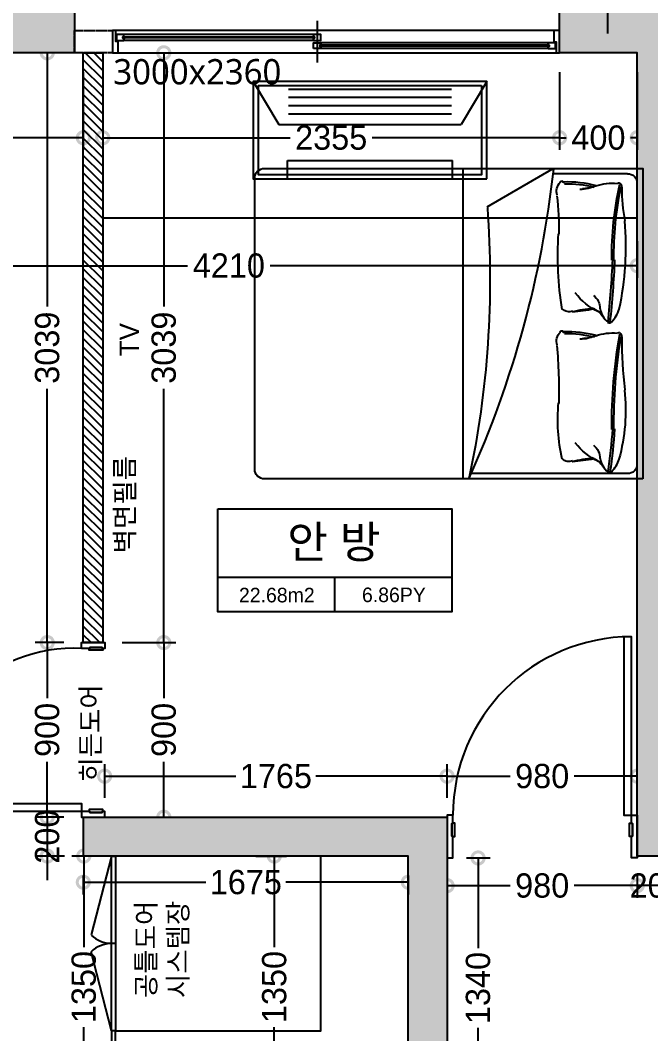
# Model space of a CAD drawing. Header units: millimetres. Extents: x 43335 to 261478, y -4312 to 41218.
# Drawn here: x 161803 to 165052, y 21753 to 26975 of the extents above; entities that cross this region are included whole.
import ezdxf
from ezdxf.enums import TextEntityAlignment as Align

# ---------------------------------------------------------------- set-up
doc = ezdxf.new("R2010")
doc.units = ezdxf.units.MM
doc.linetypes.add('CONT', pattern=[2, 1, 1])
doc.linetypes.add('HIDDEN', pattern=[0.375, 0.25, -0.125])
for name, color, linetype in [('0-ELC TEXT', 7, 'Continuous'), ('03-TEXT', 3, 'Continuous'), ('DIM', 7, 'Continuous'), ('P-门', 4, 'Continuous'), ('S-DIM', 7, 'Continuous'), ('TEX', 3, 'Continuous'), ('문자선', 3, 'Continuous'), ('벽1', 2, 'Continuous'), ('인테리어_가구_제작', 6, 'Continuous'), ('인테리어_기타', 8, 'Continuous'), ('인테리어_치수_내부', 8, 'Continuous'), ('인테리어_해치_벽체', 8, 'Continuous'), ('평면_가구', 6, 'Continuous')]:
    doc.layers.add(name, color=color, linetype=linetype)
doc.styles.add('넥슨고딕', font='HANDotum.ttf')
doc.styles.add('돋움', font='malgun.ttf')
doc.styles.add('스타일1', font='HANDotum.ttf')
doc.styles.add('코레일둥고', font='HANDotum.ttf')
doc.dimstyles.new('50', dxfattribs={"dimscale": 50, "dimtxt": 2.5, "dimasz": 2.5, "dimexe": 1.25, "dimexo": 2, "dimtad": 0, "dimdec": 0, "dimtxsty": '스타일1', "dimblk": 'DOTSMALL', "dimcen": 2.5, "dimclrd": 1, "dimclre": 1, "dimclrt": 2, "dimadec": 0, "dimazin": 0, "dimtfac": 1, "dimtdec": 0, "dimtix": 1, "dimtmove": 0, "dimatfit": 3, "dimldrblk": 'DOTSMALL', "dimfxl": 1.25, "dimarcsym": 0})

# ---------------------------------------------------------------- blocks, each defined once
blk = doc.blocks.new('_DOTSMALL')
at = {"color": 0, "linetype": 'ByBlock', "const_width": 0.5}
blk.add_lwpolyline([(-0.0625, 0, 1), (0.0625, 0, 1)], format="xyb", close=True, dxfattribs=at)
blk = doc.blocks.new('*D530')
at = {"layer": 'Defpoints', "color": 0, "transparency": 16777216}
for p in [(164982.9, 25936.7), (160772.9, 25710.4), (160772.9, 25710.4)]:
    blk.add_point(p, dxfattribs=at)
at = {"layer": 'S-DIM', "color": 1, "lineweight": -2, "transparency": 16777216}
for p, q in [((160772.9, 25810.4), (160772.9, 25772.9)), ((164982.9, 25836.7), (164982.9, 25647.9)), ((160772.9, 25710.4), (162664.9, 25710.4)), ((164982.9, 25710.4), (163091, 25710.4))]:
    blk.add_line(p, q, dxfattribs=at)
at = {"layer": 'S-DIM', "color": 1, "lineweight": -2, "transparency": 16777216, "xscale": 125, "yscale": 125, "zscale": 125, "rotation": 180}
blk.add_blockref('_DOTSMALL', (160772.9, 25710.4), dxfattribs=at)
at = {"layer": 'S-DIM', "color": 1, "lineweight": -2, "transparency": 16777216, "xscale": 125, "yscale": 125, "zscale": 125}
blk.add_blockref('_DOTSMALL', (164982.9, 25710.4), dxfattribs=at)
at = {"layer": 'S-DIM', "color": 2, "transparency": 16777216, "insert": (162877.9, 25710.4), "char_height": 125, "attachment_point": 5, "style": '스타일1'}
blk.add_mtext('4210', dxfattribs=at)
blk = doc.blocks.new('*D533')
at = {"layer": 'Defpoints', "color": 0, "transparency": 16777216}
for p in [(162917.2, 22668.4), (163112.2, 22668.4), (162917.2, 21318.4)]:
    blk.add_point(p, dxfattribs=at)
at = {"layer": 'S-DIM', "color": 1, "lineweight": -2, "transparency": 16777216}
for p, q in [((163017.2, 22668.4), (163174.7, 22668.4)), ((163112.2, 22668.4), (163112.2, 22199.4)), ((163112.2, 21318.4), (163112.2, 21787.4)), ((163017.2, 21318.4), (163174.7, 21318.4))]:
    blk.add_line(p, q, dxfattribs=at)
at = {"layer": 'S-DIM', "color": 1, "lineweight": -2, "transparency": 16777216, "xscale": 125, "yscale": 125, "zscale": 125}
for p, rotation in [((163112.2, 22668.4), 90), ((163112.2, 21318.4), 270)]:
    blk.add_blockref('_DOTSMALL', p, dxfattribs=dict(at, rotation=rotation))
at = {"layer": 'S-DIM', "color": 2, "transparency": 16777216, "insert": (163112.2, 21993.4), "char_height": 125, "attachment_point": 5, "rotation": 90, "style": '스타일1'}
blk.add_mtext('1350', dxfattribs=at)
blk = doc.blocks.new('clsehseodyse')
at = {"layer": '인테리어_가구_제작', "color": 8, "linetype": 'CONT', "ltscale": 200}
for p, q in [((43470.7, 4352.5), (45070.7, 4352.5)), ((43498.8, 3503.5), (43498.8, 3886.7))]:
    blk.add_line(p, q, dxfattribs=at)
blk.add_lwpolyline([(45070.7, 3424.8), (45070.7, 5374.8, 0.414214), (45020.7, 5424.8), (43520.7, 5424.8, 0.414214), (43470.7, 5374.8), (43470.7, 3424.8)], format="xyb", close=True, dxfattribs=at)
for points in [[(43672.7, 4225.5, 0.071316), (45070.7, 4321.3, -0.079005), (43473.9, 3883.5)], [(43574.4, 3735.6, -0.076247), (43559.7, 3664.9, -0.072199), (43540.7, 3832.4)], [(44346.3, 3735.6, -0.076247), (44331.6, 3664.9, -0.072199), (44312.6, 3832.4)], [(44194.2, 3644.5, -0.087806), (44231.5, 3630.6, -0.09201), (44263.1, 3603.3)], [(44265, 3605.6, -0.34633), (44260.3, 3584.5, -0.127623), (44196.2, 3546.8)], [(44966.1, 3644.5, -0.087806), (45003.4, 3630.6, -0.09201), (45035, 3603.3)], [(45036.9, 3605.6, -0.34633), (45032.2, 3584.5, -0.127623), (44968.1, 3546.8)], [(43545.5, 3552.4, 0.504232), (43551.5, 3538.3, 0.091574), (43570.7, 3533.1, -0.037556), (43739.4, 3517.8)], [(44317.4, 3552.4, 0.504232), (44323.4, 3538.3, 0.091574), (44342.5, 3533.1, -0.023641), (44611.3, 3517.8)]]:
    blk.add_lwpolyline(points, format="xyb", dxfattribs=at)
for points in [[(45042.6, 3503.5), (45042.6, 4306.9)], [(43669.3, 4227), (43470.7, 3885.9)], [(43549.5, 3454.8), (45003.6, 3454.8)]]:
    blk.add_lwpolyline(points, dxfattribs=at)
for centre, radius, start, end in [((43589.1, 3803.6), 65.6, 72.089, 135.6174), ((43770.6, 5136), 1279, 262.8625, 271.7578), ((44361, 3803.6), 65.6, 72.089, 135.6174), ((44622.7, 6746.7), 2889.7, 265.2531, 271.1701), ((43527.8, 3826.4), 16.9, 3.8694, 70.3587), ((43544.9, 3843.1), 9.37, 105.3006, 238.9709), ((44182.8, 3822.6), 633.5, 179.5322, 193.4944), ((43922.3, 2154.1), 1708.3, 80.7444, 93.8605), ((44162.4, 3805.2), 46.9, 337.9416, 45.8426), ((44299.6, 3826.4), 16.9, 3.8694, 70.3587), ((44316.8, 3843.1), 9.37, 105.3006, 238.9709), ((44954.7, 3822.6), 633.5, 179.5322, 193.4944), ((44764.7, 2914.1), 948.4, 77.5682, 95.1792), ((44934.3, 3805.2), 46.9, 337.9416, 45.8426), ((43925.6, 3522.2), 312, 24.7137, 53.2491), ((45058.7, 3588.3), 873.2, 166.794, 174.0492), ((42830.8, 3912.9), 1385.3, 350.2215, 354.801), ((44697.5, 3522.2), 312, 24.7137, 53.2491), ((45830.6, 3588.3), 873.2, 166.794, 174.0492), ((43602.7, 3912.9), 1385.3, 350.2215, 354.801), ((43397.2, 3748.3), 181.8, 332.5034, 0.1176), ((44169, 3748.3), 181.8, 332.5034, 0.1176), ((43803.2, 3580.7), 256.8, 160.6498, 185.6327), ((44190.4, 3726.4), 80.6, 215.7956, 272.7818), ((44234.6, 3686.9), 43.1, 189.9783, 198.4535), ((44279.2, 3711.5), 91.8, 201.5299, 239.8117), ((44575.1, 3580.7), 256.8, 160.6498, 185.6327), ((44962.2, 3726.4), 80.6, 215.7956, 272.7818), ((45006.4, 3686.9), 43.1, 189.9783, 198.4535), ((45051.1, 3711.5), 91.8, 201.5299, 239.8117), ((43723.8, 8571.4), 4995.3, 272.4869, 276.1846), ((44662.3, 5962.2), 2386.1, 273.6057, 278.9561), ((43922.1, 1902.2), 1682.1, 89.2777, 102.6923), ((43917.6, 1835.4), 1737.8, 89.1275, 101.6667), ((43723.7, 8572.5), 5007.6, 272.4898, 276.1878), ((44788.4, 945), 2639.3, 89.4183, 100.1255), ((44782.4, 806.2), 2766.9, 89.3047, 99.2401), ((44662.3, 5962.3), 2397.4, 273.6057, 278.9505), ((43543.7, 3499.4), 45, 174.764, 277.3979), ((43873.2, 5047.2), 1534.2, 265.0521, 282.1961), ((44716.3, 4454.3), 941.3, 263.6869, 285.5868), ((44997.8, 3499.4), 45, 262.6021, 5.236)]:
    blk.add_arc(centre, radius, start, end, dxfattribs=at)
blk = doc.blocks.new('*D545')
at = {"layer": 'Defpoints', "color": 0, "transparency": 16777216}
for p in [(164982.9, 27353.4), (164829.6, 27032.4), (164982.9, 27032.4)]:
    blk.add_point(p, dxfattribs=at)
at = {"layer": 'S-DIM', "color": 1, "lineweight": -2, "transparency": 16777216}
for p, q in [((164829.6, 27353.4), (164829.6, 27478.4)), ((164882.9, 27353.4), (164767.1, 27353.4)), ((164829.6, 27353.4), (164829.6, 27344.7)), ((164882.9, 27032.4), (164767.1, 27032.4)), ((164829.6, 27032.4), (164829.6, 27041.2)), ((164829.6, 27032.4), (164829.6, 26907.4))]:
    blk.add_line(p, q, dxfattribs=at)
at = {"layer": 'S-DIM', "color": 1, "lineweight": -2, "transparency": 16777216, "xscale": 125, "yscale": 125, "zscale": 125}
for p, rotation in [((164829.6, 27353.4), 270), ((164829.6, 27032.4), 90)]:
    blk.add_blockref('_DOTSMALL', p, dxfattribs=dict(at, rotation=rotation))
at = {"layer": 'S-DIM', "color": 2, "transparency": 16777216, "insert": (164829.6, 27192.9), "char_height": 125, "attachment_point": 5, "rotation": 90, "style": '스타일1'}
blk.add_mtext('321', dxfattribs=at)
blk = doc.blocks.new('*D558')
at = {"layer": 'Defpoints', "color": 0, "transparency": 16777216}
for p in [(164982.9, 22668.4), (165182.9, 22668.4), (164982.9, 22515.9)]:
    blk.add_point(p, dxfattribs=at)
at = {"layer": 'S-DIM', "color": 1, "lineweight": -2, "transparency": 16777216}
for p, q in [((164982.9, 22568.4), (164982.9, 22453.4)), ((165182.9, 22568.4), (165182.9, 22453.4)), ((164982.9, 22515.9), (164857.9, 22515.9)), ((165182.9, 22515.9), (164982.9, 22515.9)), ((165182.9, 22515.9), (165307.9, 22515.9))]:
    blk.add_line(p, q, dxfattribs=at)
at = {"layer": 'S-DIM', "color": 1, "lineweight": -2, "transparency": 16777216, "xscale": 125, "yscale": 125, "zscale": 125}
blk.add_blockref('_DOTSMALL', (164982.9, 22515.9), dxfattribs=at)
at = {"layer": 'S-DIM', "color": 1, "lineweight": -2, "transparency": 16777216, "xscale": 125, "yscale": 125, "zscale": 125, "rotation": 180}
blk.add_blockref('_DOTSMALL', (165182.9, 22515.9), dxfattribs=at)
at = {"layer": 'S-DIM', "color": 2, "transparency": 16777216, "insert": (165082.9, 22515.9), "char_height": 125, "attachment_point": 5, "style": '스타일1'}
blk.add_mtext('200', dxfattribs=at)
blk = doc.blocks.new('*D559')
at = {"layer": 'Defpoints', "color": 0, "transparency": 16777216}
for p in [(164002.9, 22668.4), (164982.9, 22668.4), (164002.9, 22515.9)]:
    blk.add_point(p, dxfattribs=at)
at = {"layer": 'S-DIM', "color": 1, "lineweight": -2, "transparency": 16777216}
for p, q in [((164002.9, 22568.4), (164002.9, 22453.4)), ((164982.9, 22568.4), (164982.9, 22453.4)), ((164002.9, 22515.9), (164328.7, 22515.9)), ((164982.9, 22515.9), (164657.2, 22515.9))]:
    blk.add_line(p, q, dxfattribs=at)
at = {"layer": 'S-DIM', "color": 1, "lineweight": -2, "transparency": 16777216, "xscale": 125, "yscale": 125, "zscale": 125, "rotation": 180}
blk.add_blockref('_DOTSMALL', (164002.9, 22515.9), dxfattribs=at)
at = {"layer": 'S-DIM', "color": 1, "lineweight": -2, "transparency": 16777216, "xscale": 125, "yscale": 125, "zscale": 125}
blk.add_blockref('_DOTSMALL', (164982.9, 22515.9), dxfattribs=at)
at = {"layer": 'S-DIM', "color": 2, "transparency": 16777216, "insert": (164492.9, 22515.9), "char_height": 125, "attachment_point": 5, "style": '스타일1'}
blk.add_mtext('980', dxfattribs=at)
blk = doc.blocks.new('*D560')
at = {"layer": 'Defpoints', "color": 0, "transparency": 16777216}
for p in [(164002.9, 22658.4), (164002.9, 21318.4), (164162.6, 21318.4)]:
    blk.add_point(p, dxfattribs=at)
at = {"layer": 'S-DIM', "color": 1, "lineweight": -2, "transparency": 16777216}
for p, q in [((164102.9, 22658.4), (164225.1, 22658.4)), ((164162.6, 22658.4), (164162.6, 22194.4)), ((164162.6, 21318.4), (164162.6, 21782.4)), ((164102.9, 21318.4), (164225.1, 21318.4))]:
    blk.add_line(p, q, dxfattribs=at)
at = {"layer": 'S-DIM', "color": 1, "lineweight": -2, "transparency": 16777216, "xscale": 125, "yscale": 125, "zscale": 125}
for p, rotation in [((164162.6, 22658.4), 90), ((164162.6, 21318.4), 270)]:
    blk.add_blockref('_DOTSMALL', p, dxfattribs=dict(at, rotation=rotation))
at = {"layer": 'S-DIM', "color": 2, "transparency": 16777216, "insert": (164162.6, 21988.4), "char_height": 125, "attachment_point": 5, "rotation": 90, "style": '스타일1'}
blk.add_mtext('1340', dxfattribs=at)
blk = doc.blocks.new('*D600')
at = {"layer": 'Defpoints', "color": 0, "transparency": 16777216}
for p in [(162127.9, 22668.4), (163802.9, 22668.4), (163802.9, 22533.5)]:
    blk.add_point(p, dxfattribs=at)
at = {"layer": 'S-DIM', "color": 1, "lineweight": -2, "transparency": 16777216}
for p, q in [((162127.9, 22568.4), (162127.9, 22471)), ((163802.9, 22568.4), (163802.9, 22471)), ((162127.9, 22533.5), (162759.6, 22533.5)), ((163802.9, 22533.5), (163171.3, 22533.5))]:
    blk.add_line(p, q, dxfattribs=at)
at = {"layer": 'S-DIM', "color": 1, "lineweight": -2, "transparency": 16777216, "xscale": 125, "yscale": 125, "zscale": 125, "rotation": 180}
blk.add_blockref('_DOTSMALL', (162127.9, 22533.5), dxfattribs=at)
at = {"layer": 'S-DIM', "color": 1, "lineweight": -2, "transparency": 16777216, "xscale": 125, "yscale": 125, "zscale": 125}
blk.add_blockref('_DOTSMALL', (163802.9, 22533.5), dxfattribs=at)
at = {"layer": 'S-DIM', "color": 2, "transparency": 16777216, "insert": (162965.4, 22533.5), "char_height": 125, "attachment_point": 5, "style": '스타일1'}
blk.add_mtext('1675', dxfattribs=at)
blk = doc.blocks.new('*D601')
at = {"layer": 'Defpoints', "color": 0, "transparency": 16777216}
for p in [(162227.9, 26807.4), (164582.9, 26807.4), (164582.9, 26369.7)]:
    blk.add_point(p, dxfattribs=at)
at = {"layer": 'S-DIM', "color": 1, "lineweight": -2, "transparency": 16777216}
for p, q in [((162227.9, 26707.4), (162227.9, 26307.2)), ((164582.9, 26707.4), (164582.9, 26307.2)), ((162227.9, 26369.7), (163194.3, 26369.7)), ((164582.9, 26369.7), (163616.6, 26369.7))]:
    blk.add_line(p, q, dxfattribs=at)
at = {"layer": 'S-DIM', "color": 1, "lineweight": -2, "transparency": 16777216, "xscale": 125, "yscale": 125, "zscale": 125, "rotation": 180}
blk.add_blockref('_DOTSMALL', (162227.9, 26369.7), dxfattribs=at)
at = {"layer": 'S-DIM', "color": 1, "lineweight": -2, "transparency": 16777216, "xscale": 125, "yscale": 125, "zscale": 125}
blk.add_blockref('_DOTSMALL', (164582.9, 26369.7), dxfattribs=at)
at = {"layer": 'S-DIM', "color": 2, "transparency": 16777216, "insert": (163405.4, 26369.7), "char_height": 125, "attachment_point": 5, "style": '스타일1'}
blk.add_mtext('2355', dxfattribs=at)
blk = doc.blocks.new('*D602')
at = {"layer": 'Defpoints', "color": 0, "transparency": 16777216}
for p in [(164582.9, 26807.4), (164982.9, 26807.4), (164582.9, 26369.7)]:
    blk.add_point(p, dxfattribs=at)
at = {"layer": 'S-DIM', "color": 1, "lineweight": -2, "transparency": 16777216}
for p, q in [((164582.9, 26707.4), (164582.9, 26307.2)), ((164982.9, 26707.4), (164982.9, 26307.2)), ((164582.9, 26369.7), (164617.2, 26369.7)), ((164982.9, 26369.7), (164948.7, 26369.7))]:
    blk.add_line(p, q, dxfattribs=at)
at = {"layer": 'S-DIM', "color": 1, "lineweight": -2, "transparency": 16777216, "xscale": 125, "yscale": 125, "zscale": 125, "rotation": 180}
blk.add_blockref('_DOTSMALL', (164582.9, 26369.7), dxfattribs=at)
at = {"layer": 'S-DIM', "color": 1, "lineweight": -2, "transparency": 16777216, "xscale": 125, "yscale": 125, "zscale": 125}
blk.add_blockref('_DOTSMALL', (164982.9, 26369.7), dxfattribs=at)
at = {"layer": 'S-DIM', "color": 2, "transparency": 16777216, "insert": (164782.9, 26369.7), "char_height": 125, "attachment_point": 5, "style": '스타일1'}
blk.add_mtext('400', dxfattribs=at)
blk = doc.blocks.new('*D603')
at = {"layer": 'Defpoints', "color": 0, "transparency": 16777216}
for p in [(162227.9, 26807.4), (162227.9, 23768.4), (162542.7, 23768.4)]:
    blk.add_point(p, dxfattribs=at)
at = {"layer": 'S-DIM', "color": 1, "lineweight": -2, "transparency": 16777216}
for p, q in [((162327.9, 26807.4), (162605.2, 26807.4)), ((162542.7, 26807.4), (162542.7, 25499.7)), ((162542.7, 23768.4), (162542.7, 25076.2)), ((162327.9, 23768.4), (162605.2, 23768.4))]:
    blk.add_line(p, q, dxfattribs=at)
at = {"layer": 'S-DIM', "color": 1, "lineweight": -2, "transparency": 16777216, "xscale": 125, "yscale": 125, "zscale": 125}
for p, rotation in [((162542.7, 26807.4), 90), ((162542.7, 23768.4), 270)]:
    blk.add_blockref('_DOTSMALL', p, dxfattribs=dict(at, rotation=rotation))
at = {"layer": 'S-DIM', "color": 2, "transparency": 16777216, "insert": (162542.7, 25287.9), "char_height": 125, "attachment_point": 5, "rotation": 90, "style": '스타일1'}
blk.add_mtext('3039', dxfattribs=at)
blk = doc.blocks.new('*D604')
at = {"layer": 'Defpoints', "color": 0, "transparency": 16777216}
for p in [(162227.9, 23768.4), (162227.9, 22868.4), (162542.7, 22868.4)]:
    blk.add_point(p, dxfattribs=at)
at = {"layer": 'S-DIM', "color": 1, "lineweight": -2, "transparency": 16777216}
for p, q in [((162327.9, 23768.4), (162605.2, 23768.4)), ((162542.7, 23768.4), (162542.7, 23482.7)), ((162542.7, 22868.4), (162542.7, 23154.2)), ((162327.9, 22868.4), (162605.2, 22868.4))]:
    blk.add_line(p, q, dxfattribs=at)
at = {"layer": 'S-DIM', "color": 1, "lineweight": -2, "transparency": 16777216, "xscale": 125, "yscale": 125, "zscale": 125}
for p, rotation in [((162542.7, 23768.4), 90), ((162542.7, 22868.4), 270)]:
    blk.add_blockref('_DOTSMALL', p, dxfattribs=dict(at, rotation=rotation))
at = {"layer": 'S-DIM', "color": 2, "transparency": 16777216, "insert": (162542.7, 23318.4), "char_height": 125, "attachment_point": 5, "rotation": 90, "style": '스타일1'}
blk.add_mtext('900', dxfattribs=at)
blk = doc.blocks.new('*D605')
at = {"layer": 'Defpoints', "color": 0, "transparency": 16777216}
for p in [(164002.9, 23079.9), (162237.9, 22868.4), (164002.9, 22868.4)]:
    blk.add_point(p, dxfattribs=at)
at = {"layer": 'S-DIM', "color": 1, "lineweight": -2, "transparency": 16777216}
for p, q in [((162237.9, 22968.4), (162237.9, 23142.4)), ((164002.9, 22968.4), (164002.9, 23142.4)), ((162237.9, 23079.9), (162914.6, 23079.9)), ((164002.9, 23079.9), (163326.3, 23079.9))]:
    blk.add_line(p, q, dxfattribs=at)
at = {"layer": 'S-DIM', "color": 1, "lineweight": -2, "transparency": 16777216, "xscale": 125, "yscale": 125, "zscale": 125, "rotation": 180}
blk.add_blockref('_DOTSMALL', (162237.9, 23079.9), dxfattribs=at)
at = {"layer": 'S-DIM', "color": 1, "lineweight": -2, "transparency": 16777216, "xscale": 125, "yscale": 125, "zscale": 125}
blk.add_blockref('_DOTSMALL', (164002.9, 23079.9), dxfattribs=at)
at = {"layer": 'S-DIM', "color": 2, "transparency": 16777216, "insert": (163120.4, 23079.9), "char_height": 125, "attachment_point": 5, "style": '스타일1'}
blk.add_mtext('1765', dxfattribs=at)
blk = doc.blocks.new('*D606')
at = {"layer": 'Defpoints', "color": 0, "transparency": 16777216}
for p in [(164982.9, 23079.9), (164002.9, 22868.4), (164982.9, 22868.4)]:
    blk.add_point(p, dxfattribs=at)
at = {"layer": 'S-DIM', "color": 1, "lineweight": -2, "transparency": 16777216}
for p, q in [((164002.9, 22968.4), (164002.9, 23142.4)), ((164982.9, 22968.4), (164982.9, 23142.4)), ((164002.9, 23079.9), (164328.7, 23079.9)), ((164982.9, 23079.9), (164657.2, 23079.9))]:
    blk.add_line(p, q, dxfattribs=at)
at = {"layer": 'S-DIM', "color": 1, "lineweight": -2, "transparency": 16777216, "xscale": 125, "yscale": 125, "zscale": 125, "rotation": 180}
blk.add_blockref('_DOTSMALL', (164002.9, 23079.9), dxfattribs=at)
at = {"layer": 'S-DIM', "color": 1, "lineweight": -2, "transparency": 16777216, "xscale": 125, "yscale": 125, "zscale": 125}
blk.add_blockref('_DOTSMALL', (164982.9, 23079.9), dxfattribs=at)
at = {"layer": 'S-DIM', "color": 2, "transparency": 16777216, "insert": (164492.9, 23079.9), "char_height": 125, "attachment_point": 5, "style": '스타일1'}
blk.add_mtext('980', dxfattribs=at)
blk = doc.blocks.new('*D657')
at = {"layer": 'Defpoints', "color": 0, "transparency": 16777216}
for p in [(162130.4, 22668.4), (162272.9, 22668.4), (162272.9, 21318.4)]:
    blk.add_point(p, dxfattribs=at)
at = {"layer": 'S-DIM', "color": 1, "lineweight": -2, "transparency": 16777216}
for p, q in [((162172.9, 22668.4), (162067.9, 22668.4)), ((162130.4, 22668.4), (162130.4, 22199.4)), ((162130.4, 21318.4), (162130.4, 21787.4)), ((162172.9, 21318.4), (162067.9, 21318.4))]:
    blk.add_line(p, q, dxfattribs=at)
at = {"layer": 'S-DIM', "color": 1, "lineweight": -2, "transparency": 16777216, "xscale": 125, "yscale": 125, "zscale": 125}
for p, rotation in [((162130.4, 22668.4), 90), ((162130.4, 21318.4), 270)]:
    blk.add_blockref('_DOTSMALL', p, dxfattribs=dict(at, rotation=rotation))
at = {"layer": 'S-DIM', "color": 2, "transparency": 16777216, "insert": (162130.4, 21993.4), "char_height": 125, "attachment_point": 5, "rotation": 90, "style": '스타일1'}
blk.add_mtext('1350', dxfattribs=at)
blk = doc.blocks.new('*D616')
at = {"layer": 'Defpoints', "color": 0, "transparency": 16777216}
for p in [(160772.9, 26807.4), (162127.9, 26807.4), (162127.9, 26369.7)]:
    blk.add_point(p, dxfattribs=at)
at = {"layer": 'S-DIM', "color": 1, "lineweight": -2, "transparency": 16777216}
for p, q in [((160772.9, 26707.4), (160772.9, 26307.2)), ((162127.9, 26707.4), (162127.9, 26307.2)), ((160772.9, 26369.7), (161244.6, 26369.7)), ((162127.9, 26369.7), (161656.3, 26369.7))]:
    blk.add_line(p, q, dxfattribs=at)
at = {"layer": 'S-DIM', "color": 1, "lineweight": -2, "transparency": 16777216, "xscale": 125, "yscale": 125, "zscale": 125, "rotation": 180}
blk.add_blockref('_DOTSMALL', (160772.9, 26369.7), dxfattribs=at)
at = {"layer": 'S-DIM', "color": 1, "lineweight": -2, "transparency": 16777216, "xscale": 125, "yscale": 125, "zscale": 125}
blk.add_blockref('_DOTSMALL', (162127.9, 26369.7), dxfattribs=at)
at = {"layer": 'S-DIM', "color": 2, "transparency": 16777216, "insert": (161450.4, 26369.7), "char_height": 125, "attachment_point": 5, "style": '스타일1'}
blk.add_mtext('1355', dxfattribs=at)
blk = doc.blocks.new('*D617')
at = {"layer": 'Defpoints', "color": 0, "transparency": 16777216}
for p in [(161941.9, 26807.4), (162127.9, 26807.4), (162127.9, 23768.4)]:
    blk.add_point(p, dxfattribs=at)
at = {"layer": 'S-DIM', "color": 1, "lineweight": -2, "transparency": 16777216}
for p, q in [((162027.9, 26807.4), (161879.4, 26807.4)), ((161941.9, 26807.4), (161941.9, 25499.7)), ((161941.9, 23768.4), (161941.9, 25076.2)), ((162027.9, 23768.4), (161879.4, 23768.4))]:
    blk.add_line(p, q, dxfattribs=at)
at = {"layer": 'S-DIM', "color": 1, "lineweight": -2, "transparency": 16777216, "xscale": 125, "yscale": 125, "zscale": 125}
for p, rotation in [((161941.9, 26807.4), 90), ((161941.9, 23768.4), 270)]:
    blk.add_blockref('_DOTSMALL', p, dxfattribs=dict(at, rotation=rotation))
at = {"layer": 'S-DIM', "color": 2, "transparency": 16777216, "insert": (161941.9, 25287.9), "char_height": 125, "attachment_point": 5, "rotation": 90, "style": '스타일1'}
blk.add_mtext('3039', dxfattribs=at)
blk = doc.blocks.new('*D618')
at = {"layer": 'Defpoints', "color": 0, "transparency": 16777216}
for p in [(162127.9, 23768.4), (161941.9, 22868.4), (162127.9, 22868.4)]:
    blk.add_point(p, dxfattribs=at)
at = {"layer": 'S-DIM', "color": 1, "lineweight": -2, "transparency": 16777216}
for p, q in [((162027.9, 23768.4), (161879.4, 23768.4)), ((161941.9, 23768.4), (161941.9, 23482.7)), ((161941.9, 22868.4), (161941.9, 23154.2)), ((162027.9, 22868.4), (161879.4, 22868.4))]:
    blk.add_line(p, q, dxfattribs=at)
at = {"layer": 'S-DIM', "color": 1, "lineweight": -2, "transparency": 16777216, "xscale": 125, "yscale": 125, "zscale": 125}
for p, rotation in [((161941.9, 23768.4), 90), ((161941.9, 22868.4), 270)]:
    blk.add_blockref('_DOTSMALL', p, dxfattribs=dict(at, rotation=rotation))
at = {"layer": 'S-DIM', "color": 2, "transparency": 16777216, "insert": (161941.9, 23318.4), "char_height": 125, "attachment_point": 5, "rotation": 90, "style": '스타일1'}
blk.add_mtext('900', dxfattribs=at)
blk = doc.blocks.new('*D619')
at = {"layer": 'Defpoints', "color": 0, "transparency": 16777216}
for p in [(162127.9, 22868.4), (161941.9, 22668.4), (162130.4, 22668.4)]:
    blk.add_point(p, dxfattribs=at)
at = {"layer": 'S-DIM', "color": 1, "lineweight": -2, "transparency": 16777216}
for p, q in [((161941.9, 22868.4), (161941.9, 22993.4)), ((162027.9, 22868.4), (161879.4, 22868.4)), ((161941.9, 22868.4), (161941.9, 22668.4)), ((162030.4, 22668.4), (161879.4, 22668.4)), ((161941.9, 22668.4), (161941.9, 22543.4))]:
    blk.add_line(p, q, dxfattribs=at)
at = {"layer": 'S-DIM', "color": 1, "lineweight": -2, "transparency": 16777216, "xscale": 125, "yscale": 125, "zscale": 125}
for p, rotation in [((161941.9, 22868.4), 270), ((161941.9, 22668.4), 90)]:
    blk.add_blockref('_DOTSMALL', p, dxfattribs=dict(at, rotation=rotation))
at = {"layer": 'S-DIM', "color": 2, "transparency": 16777216, "insert": (161941.9, 22768.4), "char_height": 125, "attachment_point": 5, "rotation": 90, "style": '스타일1'}
blk.add_mtext('200', dxfattribs=at)
blk = doc.blocks.new('ahsuehd')
at = {"layer": 'P-门', "ltscale": 15}
for p, q in [((46815.1, -13065.5), (46815.1, -13069.5)), ((47792.2, -13064.1), (47791.7, -13065.5)), ((47792.2, -13071), (47791.7, -13069.5)), ((47792.7, -13063.1), (47792.2, -13064.1)), ((47792.7, -13071.9), (47792.2, -13071)), ((47795.5, -13061.7), (47792.7, -13063.1)), ((47795.5, -13073.3), (47792.7, -13071.9)), ((47799, -13069.5), (47799, -13065.5)), ((47830, -13111.5), (47830, -13107.5)), ((49008.9, -13111.5), (49008.9, -13107.5))]:
    blk.add_line(p, q, dxfattribs=at)
for points in [[(47814.5, -12981), (47814.5, -13196)], [(49034.5, -13031), (46776.9, -13031)], [(47795.5, -13052.5), (46818.6, -13052.5)], [(49064.5, -13146), (49064.5, -13031), (49034.5, -13031), (49034.5, -13087.4), (49034.5, -13089.5), (49047, -13089.5), (49047, -13146), (49064.5, -13146)], [(47799, -13065.5), (46815.1, -13065.5)], [(47799, -13069.5), (46815.1, -13069.5)], [(46818.6, -13061.7), (46821.3, -13063.1), (46821.8, -13064.1), (46822.4, -13065.5)], [(46818.6, -13073.3), (46821.3, -13071.9), (46821.8, -13071), (46822.4, -13069.5)], [(47795.5, -13082.5), (46818.6, -13082.5)], [(49008.9, -13107.5), (47830, -13107.5)], [(49005.4, -13094.5), (47833.5, -13094.5)], [(47833.5, -13103.7), (47836.2, -13105.1), (47836.7, -13106.1), (47837.3, -13107.5)], [(49005.4, -13103.7), (49002.7, -13105.1), (49002.1, -13106.1), (49001.6, -13107.5)], [(46789.5, -13146), (49047, -13146)], [(49008.9, -13111.5), (47830, -13111.5)], [(47833.5, -13115.3), (47836.2, -13113.9), (47836.7, -13113), (47837.3, -13111.5)], [(49005.4, -13124.5), (47833.5, -13124.5)], [(49005.4, -13115.3), (49002.7, -13113.9), (49002.1, -13113), (49001.6, -13111.5)]]:
    blk.add_lwpolyline(points, dxfattribs=at)
at = {"layer": 'P-门', "linetype": 'HIDDEN', "ltscale": 15}
blk.add_lwpolyline([(46564.5, -13031), (46759.5, -13031), (46759.5, -13146), (46564.5, -13146)], close=True, dxfattribs=at)
at = {"layer": 'P-门', "ltscale": 15}
for points in [[(46759.5, -13031), (46759.5, -13146), (46789.5, -13146), (46789.5, -13089.6), (46789.5, -13087.5), (46776.9, -13087.5), (46776.9, -13031)], [(46780.6, -13052.5), (46780.6, -13082.5), (46818.6, -13082.5), (46818.6, -13072.5), (46813, -13070.8), (46813, -13064.3), (46818.6, -13062.5), (46818.6, -13052.5)], [(47795.5, -13062.5), (47801, -13064.3), (47801, -13070.8), (47795.5, -13072.5), (47795.5, -13082.5), (47833.5, -13082.5), (47833.5, -13052.5), (47795.5, -13052.5)], [(47795.5, -13124.5), (47795.5, -13094.5), (47833.5, -13094.5), (47833.5, -13104.5), (47827.9, -13106.3), (47827.9, -13112.8), (47833.5, -13114.5), (47833.5, -13124.5)], [(49043.4, -13124.5), (49043.4, -13094.5), (49005.4, -13094.5), (49005.4, -13104.5), (49010.9, -13106.3), (49010.9, -13112.8), (49005.4, -13114.5), (49005.4, -13124.5)], [(46599.5, -16215), (46599.5, -16185), (46719.5, -16185), (46719.5, -16215), (46706.5, -16215), (46706.5, -16210), (46642.5, -16210), (46642.5, -16215)], [(49394.5, -16155), (49394.5, -17075), (49434.5, -17075), (49434.5, -16155)], [(46642.5, -16215), (46642.5, -16210), (46706.5, -16210), (46706.5, -16215), (46709.5, -16215), (46709.5, -16225), (46639.5, -16225), (46639.5, -16215)], [(45759.5, -17015), (46599.5, -17015), (46599.5, -17055), (45759.5, -17055)], [(46599.5, -17055), (46599.5, -17085), (46719.5, -17085), (46719.5, -17055), (46706.5, -17055), (46706.5, -17060), (46642.5, -17060), (46642.5, -17055)], [(46642.5, -17055), (46642.5, -17060), (46706.5, -17060), (46706.5, -17055), (46709.5, -17055), (46709.5, -17045), (46639.5, -17045), (46639.5, -17055)], [(48514.5, -17075), (48484.5, -17075), (48484.5, -17295), (48514.5, -17295), (48514.5, -17182), (48509.5, -17182), (48509.5, -17118), (48514.5, -17118)], [(49434.5, -17075), (49464.5, -17075), (49464.5, -17295), (49434.5, -17295), (49434.5, -17182), (49439.5, -17182), (49439.5, -17118), (49434.5, -17118)], [(48514.5, -17118), (48509.5, -17118), (48509.5, -17182), (48514.5, -17182), (48514.5, -17185), (48524.5, -17185), (48524.5, -17115), (48514.5, -17115)], [(49434.5, -17118), (49439.5, -17118), (49439.5, -17182), (49434.5, -17182), (49434.5, -17185), (49424.5, -17185), (49424.5, -17115), (49434.5, -17115)]]:
    blk.add_lwpolyline(points, close=True, dxfattribs=at)
for centre, radius, start, end in [((49434.5, -17075), 920, 90, 180), ((46561.6, -17017.2), 803, 87.2981, 182.7005)]:
    blk.add_arc(centre, radius, start, end, dxfattribs=at)
blk = doc.blocks.new('wkrdms')
at = {"layer": 'TEX', "color": 240, "true_color": 0xed1f24}
blk.add_lwpolyline([(124696.8, 19078.4), (124696.8, 18618.4), (123546.8, 18618.4), (123546.8, 19078.4)], close=True, dxfattribs=at)
at = {"layer": '인테리어_치수_내부'}
for points in [[(124724.3, 18597.4), (124724.3, 19099.4), (123519.3, 19099.4), (123519.3, 18597.4), (124724.3, 18597.4)], [(123519.3, 19099.4), (123651.8, 18878.4)], [(124724.3, 19099.4), (124591.7, 18878.4)], [(123702, 19060.1), (124541.6, 19060.1)], [(123702, 19017.9), (124541.6, 19017.9)], [(123702, 18975.8), (124541.6, 18975.8)], [(123702, 18933.7), (124541.6, 18933.7)], [(123651.8, 18878.4), (124591.7, 18878.4)], [(123696.6, 18597.4), (123696.6, 18692)], [(123696.6, 18692), (124547, 18692)], [(124547, 18597.4), (124547, 18692)]]:
    blk.add_lwpolyline(points, dxfattribs=at)
blk = doc.blocks.new('aheishxsdfe')
at = {"layer": '벽1'}
for points in [[(46154.5, 48153.4), (46154.5, 48053.4), (45254.5, 48053.4), (45254.5, 47032.4), (46564.5, 47032.4), (46564.5, 46807.4), (45254.5, 46807.4), (45254.5, 40158.4), (46054.5, 40158.4), (46054.5, 39958.4), (45254.5, 39958.4), (45254.5, 38658.4), (45604.5, 38658.4), (45604.5, 37528.4), (45929.5, 37528.4), (45929.5, 37328.4), (45404.5, 37328.4), (45404.5, 38458.4), (45054.5, 38458.4), (45054.5, 48153.4), (46154.5, 48153.4)], [(49464.5, 47032.4), (49464.5, 47353.4), (49664.5, 47353.4), (49664.5, 47053.8), (50114.5, 47053.8), (50114.5, 46808.8), (49664.5, 46808.8), (49664.5, 42668.4), (49464.5, 42668.4), (49464.5, 46807.4), (49064.5, 46807.4), (49064.5, 47032.4), (49464.5, 47032.4)], [(46754.5, 41068.4), (46754.5, 41318.4), (48284.5, 41318.4), (48284.5, 42668.4), (46609.5, 42668.4), (46609.5, 42868.4), (48484.5, 42868.4), (48484.5, 41318.4), (48924.5, 41318.4), (48924.5, 41118.4), (46954.5, 41118.4), (46954.5, 41068.4), (46754.5, 41068.4)]]:
    blk.add_lwpolyline(points, dxfattribs=at)
blk = doc.blocks.new('sheisxefavb')
at = {"layer": '인테리어_해치_벽체'}
h = blk.add_hatch(color=256, dxfattribs=at)
h.dxf.hatch_style = 1
h.paths.add_polyline_path([(151722.9, -861.6), (151722.9, -1141.6), (152672.9, -1141.6), (152672.9, -1216.6), (152782.9, -1216.6), (152782.9, -1344.1), (152982.9, -1344.1), (152982.9, -1015.7), (152872.9, -1015.7), (152872.9, 2677.4), (154162.9, 2677.4), (154162.9, 8282.4), (153342.9, 8282.4), (153342.9, 8177.4), (153962.9, 8177.4), (153962.9, 7032.4), (153332.9, 7032.4), (153332.9, 6807.4), (153962.9, 6807.4), (153962.9, 2877.4), (151922.9, 2877.4), (151922.9, 2677.4), (152672.9, 2677.4), (152672.9, 1318.4), (151372.9, 1318.4), (151372.9, 1118.4), (152672.9, 1118.4), (152672.9, -661.6), (150472.9, -661.6), (150472.9, 1118.4), (150572.9, 1118.4), (150572.9, 1318.4), (150272.9, 1318.4), (150272.9, -661.6), (149917.9, -661.6), (149917.9, -861.6)])
h.paths.add_polyline_path([(142982.9, 8718.4), (143182.9, 8718.4), (143182.9, 8053.4), (142982.9, 8053.4)])
h.paths.add_polyline_path([(139672.9, 8153.4), (139672.9, 8053.4), (138772.9, 8053.4), (138772.9, 7032.4), (140082.9, 7032.4), (140082.9, 6807.4), (138772.9, 6807.4), (138772.9, 158.4), (139572.9, 158.4), (139572.9, -41.6), (138772.9, -41.6), (138772.9, -1341.6), (139122.9, -1341.6), (139122.9, -2471.6), (139447.9, -2471.6), (139447.9, -2671.6), (138922.9, -2671.6), (138922.9, -1541.6), (138572.9, -1541.6), (138572.9, 8153.4)])
h.paths.add_polyline_path([(140472.9, 368.4), (140472.9, -2471.6), (140937.9, -2471.6), (140937.9, -2671.6), (140472.9, -2671.6), (140475, -4102.7), (141272.9, -4102.7), (141272.9, -4302.7), (140272.9, -4302.6), (140272.9, -2671.6), (139947.9, -2671.6), (139947.9, -2471.6), (140272.9, -2471.6), (140272.9, 368.4)])
h.paths.add_polyline_path([(140272.9, 1068.4), (140272.9, 1318.4), (141802.9, 1318.4), (141802.9, 2668.4), (140127.9, 2668.4), (140127.9, 2868.4), (142002.9, 2868.4), (142002.9, 1318.4), (142442.9, 1318.4), (142442.9, 1118.4), (140472.9, 1118.4), (140472.9, 1068.4)])
h.paths.add_polyline_path([(152982.9, -2344.1), (152982.9, -2671.6), (152083.1, -2671.6), (152083.1, -2471.6), (152782.9, -2471.6), (152782.9, -2344.1)])
h.paths.add_polyline_path([(149083.1, -2471.6), (149083.1, -4301.6), (148282.9, -4301.6), (148282.9, -4101.6), (148883.1, -4101.6), (148883.1, -2671.6), (148282.9, -2671.6), (148282.9, 1318.4), (148482.9, 1318.4), (148482.9, -2471.6)])
h.paths.add_polyline_path([(145512.9, -2471.6), (146282.9, -2471.7), (146282.9, -2671.5), (145512.9, -2671.5)])
h.paths.add_polyline_path([(145012.9, -2671.5), (144433.1, -2671.5), (144433.1, -3201.6), (143663.1, -3201.6), (143663.1, -4201.6), (144582.9, -4201.6), (144582.9, -4061.6), (144682.9, -4061.6), (144682.9, -4301.6), (143472.9, -4302.7), (143472.9, 1118.4), (143422.9, 1118.4), (143422.9, 1318.4), (145842.9, 1318.4), (145842.9, 1118.4), (143672.9, 1118.4), (143672.9, -2471.6), (145012.9, -2471.6)])
h.paths.add_polyline_path([(150942.9, 2677.4), (150742.9, 2677.4), (150742.9, 8032.4), (150712.9, 8032.4), (150712.9, 8282.4), (150942.9, 8282.4)], flags=17)
h.paths.add_polyline_path([(147912.9, 6808.8), (147462.9, 6808.8), (147462.9, 7053.8), (147912.9, 7053.8), (147912.9, 8718.4), (148112.9, 8718.4), (148112.9, 7032.4), (148582.9, 7032.4), (148582.9, 6807.4), (148112.9, 6807.4), (148112.9, 2877.4), (149762.9, 2877.4), (149762.9, 2677.4), (147912.9, 2677.4)])
h.paths.add_polyline_path([(142982.9, 7032.4), (142982.9, 7353.4), (143182.9, 7353.4), (143182.9, 7053.8), (143632.9, 7053.8), (143632.9, 6808.8), (143182.9, 6808.8), (143182.9, 2668.4), (142982.9, 2668.4), (142982.9, 6807.4), (142582.9, 6807.4), (142582.9, 7032.4)])
at = {"layer": 'DIM'}
blk.add_blockref('aheishxsdfe', (93518.5, -40000), dxfattribs=at)
blk = doc.blocks.new('suegusiexbsdifs')
at = {"layer": '인테리어_해치_벽체'}
h = blk.add_hatch(dxfattribs=at)
h.set_pattern_fill('ANSI31', color=256, scale=10, angle=450)
h.paths.add_polyline_path([(139122.9, -1341.6), (139722.9, -1341.6), (139722.9, -1411.6), (139122.9, -1411.6)])
h.paths.add_polyline_path([(138772.9, -1341.6), (138772.9, -736.6), (138902.9, -736.6), (138902.9, -1341.6)])
h.paths.add_polyline_path([(140227.9, 6807.4), (140227.9, 3768.4), (140127.9, 3768.4), (140127.9, 6807.4)])
edge = h.paths.add_edge_path()
edge.add_arc((147512.9, 3177.4), 500, 180, 270)
edge.add_line((147512.9, 2677.4), (147912.9, 2677.4))
edge.add_line((147912.9, 2677.4), (147912.9, 2777.4))
edge.add_line((147912.9, 2777.4), (147512.9, 2777.4))
edge.add_arc((147512.9, 3177.4), 400, 180, 270, ccw=False)
edge.add_line((147112.9, 3177.4), (147012.9, 3177.4))
edge = h.paths.add_edge_path()
edge.add_arc((147512.9, 3777.4), 500, 90, 180, ccw=False)
edge.add_line((147512.9, 4277.4), (147912.9, 4277.4))
edge.add_line((147912.9, 4277.4), (147912.9, 4177.4))
edge.add_line((147912.9, 4177.4), (147512.9, 4177.4))
edge.add_arc((147512.9, 3777.4), 400, 90, 180)
edge.add_line((147112.9, 3777.4), (147012.9, 3777.4))
h.paths.add_polyline_path([(148482.9, 1318.4), (148832.9, 1318.4), (148832.9, 1218.4), (148482.9, 1218.4)])
h.paths.add_polyline_path([(149782.9, 1318.4), (150272.9, 1318.4), (150272.9, 1218.4), (149782.9, 1218.4)])
h.paths.add_polyline_path([(148482.9, -661.6), (148832.9, -661.6), (148832.9, -861.6), (148482.9, -861.6)])
h.paths.add_polyline_path([(149782.9, -661.6), (149917.9, -661.6), (149917.9, -861.6), (149782.9, -861.6)])
h.paths.add_polyline_path([(151922.9, -661.6), (151922.9, 68.4), (151852.9, 68.4), (151852.9, -661.6)])
h.paths.add_polyline_path([(151852.9, -661.6), (151147.9, -661.6), (151147.9, -531.6), (151852.9, -531.6)])
h.paths.add_polyline_path([(153342.9, 8177.4), (153962.9, 8177.4), (153962.9, 8032.4), (153342.9, 8032.4)])
at = {"layer": '문자선'}
blk.add_lwpolyline([(140227.9, 6807.4), (140227.9, 3768.4), (140127.9, 3768.4), (140127.9, 6807.4), (140227.9, 6807.4)], dxfattribs=at)

msp = doc.modelspace()

# ---------------------------------------------------------------- linework, layer by layer
at = {"layer": '인테리어_가구_제작', "color": 8, "linetype": 'CONT', "ltscale": 200}
for p, q in [((162272.9, 22668.4), (162167.8, 22261.6)), ((162272.9, 21768.4), (162167.8, 22175.3))]:
    msp.add_line(p, q, dxfattribs=at)
for points in [[(162227.9, 25957.4), (164982.9, 25957.4)], [(162292.9, 21768.4), (163352.9, 21768.4), (163352.9, 22668.4)]]:
    msp.add_lwpolyline(points, dxfattribs=at)
for centre, start, end in [((162276.9, 22377.7), 226.8012, 268.5671), ((162276.9, 22059.2), 91.4329, 133.1988)]:
    msp.add_arc(centre, 159.3, start, end, dxfattribs=at)
at = {"layer": '인테리어_기타', "color": 152, "true_color": 0x2776bb}
msp.add_line((163424.2, 23926.7), (163424.2, 24103.6), dxfattribs=at)
msp.add_lwpolyline([(162820.6, 24457.3), (164027.8, 24457.3), (164027.8, 24103.6), (162820.6, 24103.6)], close=True, dxfattribs=at)
msp.add_lwpolyline([(164027.8, 24103.6), (164027.8, 23926.7), (162820.6, 23926.7), (162820.6, 24103.6)], dxfattribs=at)
at = {"layer": '평면_가구'}
for points in [[(162272.9, 21768.4), (162272.9, 22668.4), (162292.9, 22668.4), (162292.9, 21768.4), (162272.9, 21768.4)], [(162292.9, 22218.4), (162272.9, 22218.4)]]:
    msp.add_lwpolyline(points, dxfattribs=at)
msp.add_lwpolyline([(162292.9, 21768.4), (162272.9, 21768.4), (162272.9, 21318.4), (162292.9, 21318.4)], close=True, dxfattribs=at)

# ---------------------------------------------------------------- block references
at = {"color": 20}
msp.add_blockref('wkrdms', (39483.7, 7560.1), dxfattribs=at)
at = {"xscale": -1, "rotation": 90}
msp.add_blockref('clsehseodyse', (168436, 69682.3), dxfattribs=at)
at = {"layer": 'DIM'}
for name, p in [('ahsuehd', (115518.5, 39953.5)), ('sheisxefavb', (22000, 20000)), ('suegusiexbsdifs', (22000, 20000))]:
    msp.add_blockref(name, p, dxfattribs=at)

# ---------------------------------------------------------------- texts
at = {"layer": '0-ELC TEXT', "style": '코레일둥고'}
for s, p in [('TV', (162414.9, 25244)), ('벽면필름', (162391.2, 24228.2)), ('히든도어', (162214.7, 23051.3)), ('공틀도어', (162500.6, 21936.2)), ('시스템장', (162665.6, 21936.4))]:
    msp.add_text(s, height=100, rotation=90, dxfattribs=at).set_placement(p)
at = {"layer": '03-TEXT'}
for s, height, style, p in [('안 방', 166.67, '코레일둥고', (163419.2, 24203.9)), ('22.68m2', 75, '넥슨고딕', (163125.1, 23975.6)), ('6.86PY', 75, '넥슨고딕', (163728.6, 23976.9))]:
    msp.add_text(s, height=height, dxfattribs=dict(at, style=style)).set_placement(p, align=Align.CENTER)
at = {"layer": '인테리어_기타', "color": 152, "true_color": 0x2776bb, "insert": (163148.3, 26775), "char_height": 130.2, "attachment_point": 3, "style": '돋움'}
msp.add_mtext_dynamic_manual_height_columns('3000x2360', width=1361.317, gutter_width=276.6, heights=[390.6], dxfattribs=at)

# ---------------------------------------------------------------- dimensions: what is measured, and where the dimension line sits
at = {"layer": 'S-DIM'}
for base, p1, p2, angle, picture, middle in [((164829.6, 27032.4), (164982.9, 27353.4), (164982.9, 27032.4), 90, '*D545', (164829.6, 27192.9)), ((161941.9, 26807.4), (162127.9, 23768.4), (162127.9, 26807.4), 90, '*D617', (161941.9, 25287.9)), ((162542.7, 23768.4), (162227.9, 26807.4), (162227.9, 23768.4), 90, '*D603', (162542.7, 25287.9)), ((160772.9, 25710.4), (164982.9, 25936.7), (160772.9, 25710.4), 180, '*D530', (162877.9, 25710.4)), ((161941.9, 22868.4), (162127.9, 23768.4), (162127.9, 22868.4), 90, '*D618', (161941.9, 23318.4)), ((162542.7, 22868.4), (162227.9, 23768.4), (162227.9, 22868.4), 90, '*D604', (162542.7, 23318.4)), ((161941.9, 22668.4), (162127.9, 22868.4), (162130.4, 22668.4), 90, '*D619', (161941.9, 22768.4)), ((162130.4, 22668.4), (162272.9, 21318.4), (162272.9, 22668.4), 90, '*D657', (162130.4, 21993.4)), ((163112.2, 22668.4), (162917.2, 21318.4), (162917.2, 22668.4), 90, '*D533', (163112.2, 21993.4)), ((164162.6, 21318.4), (164002.9, 22658.4), (164002.9, 21318.4), 90, '*D560', (164162.6, 21988.4))]:
    dim = msp.add_linear_dim(base=base, p1=p1, p2=p2, angle=angle, dimstyle='50', dxfattribs=at)
    dim.commit()
    dim.dimension.update_dxf_attribs({"geometry": picture, "text_midpoint": middle})
for base, p1, p2, picture, middle in [((162127.9, 26369.7), (160772.9, 26807.4), (162127.9, 26807.4), '*D616', (161450.4, 26369.7)), ((164582.9, 26369.7), (162227.9, 26807.4), (164582.9, 26807.4), '*D601', (163405.4, 26369.7)), ((164582.9, 26369.7), (164982.9, 26807.4), (164582.9, 26807.4), '*D602', (164782.9, 26369.7)), ((164002.9, 23079.9), (162237.9, 22868.4), (164002.9, 22868.4), '*D605', (163120.4, 23079.9)), ((164982.9, 23079.9), (164002.9, 22868.4), (164982.9, 22868.4), '*D606', (164492.9, 23079.9)), ((163802.9, 22533.5), (162127.9, 22668.4), (163802.9, 22668.4), '*D600', (162965.4, 22533.5)), ((164002.9, 22515.9), (164982.9, 22668.4), (164002.9, 22668.4), '*D559', (164492.9, 22515.9)), ((164982.9, 22515.9), (165182.9, 22668.4), (164982.9, 22668.4), '*D558', (165082.9, 22515.9))]:
    dim = msp.add_linear_dim(base=base, p1=p1, p2=p2, dimstyle='50', dxfattribs=at)
    dim.commit()
    dim.dimension.update_dxf_attribs({"geometry": picture, "text_midpoint": middle})

doc.saveas('drawing.dxf')
